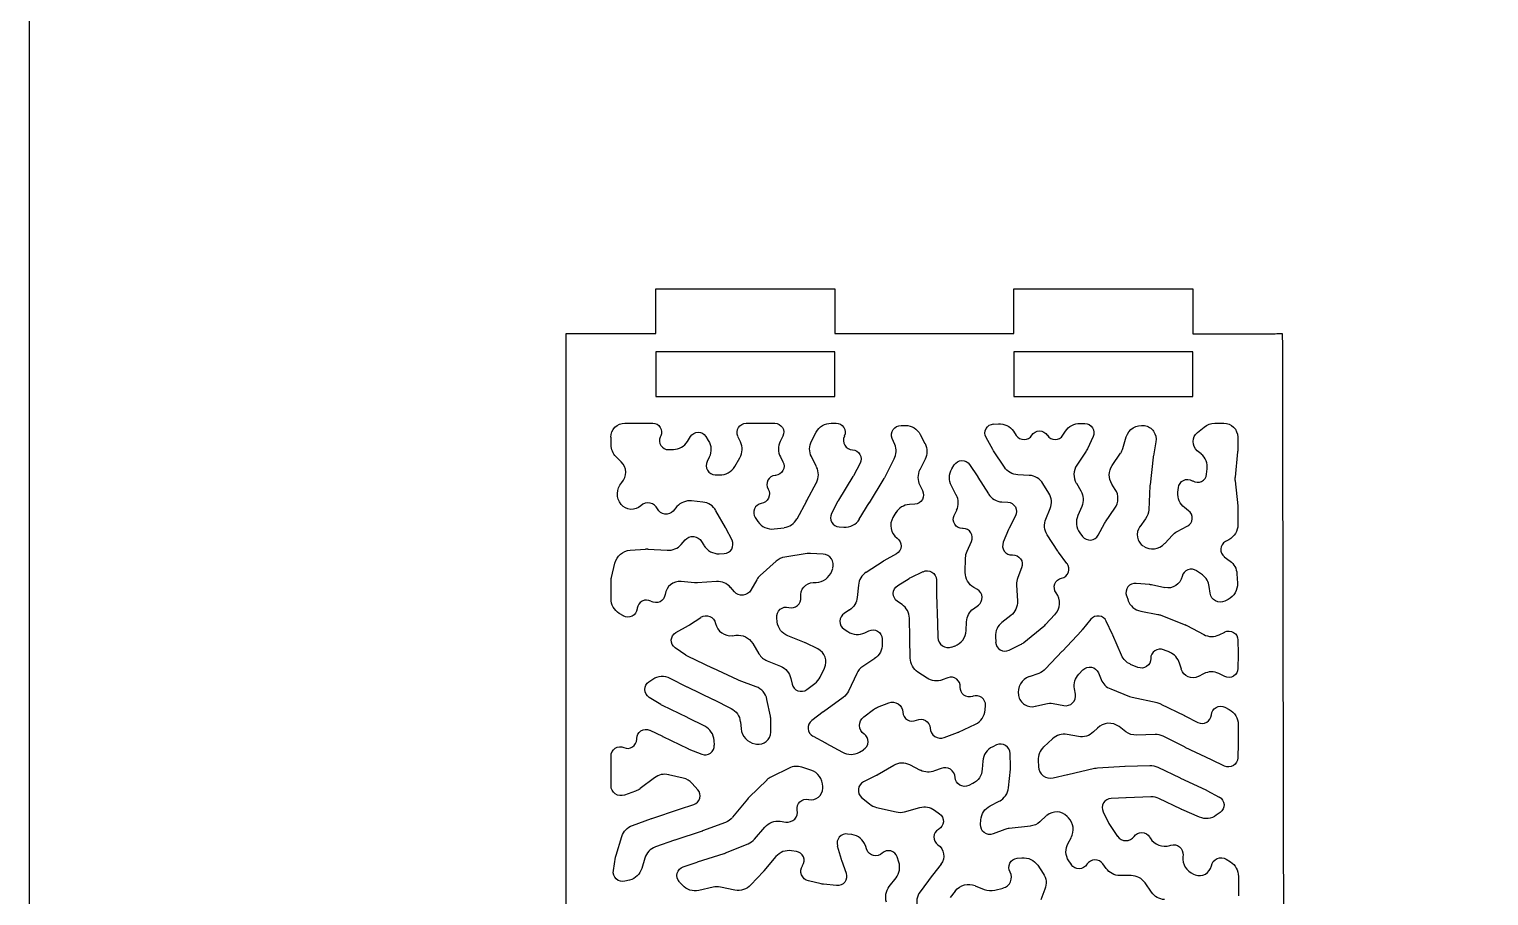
# Model space of a CAD drawing. Header units: inches. Extents: x 126 to 186, y 0 to 60.
# Drawn here: x 126 to 142.31, y 10.92 to 20.6 of the extents above; entities that cross this region are included whole.
import ezdxf

# ---------------------------------------------------------------- set-up
doc = ezdxf.new("R2010")
doc.units = ezdxf.units.IN
doc.header["$LTSCALE"] = 100
doc.header["$MEASUREMENT"] = 0
doc.layers.add('Default', color=18, linetype='Continuous', true_color=0x000000)

msp = doc.modelspace()

# ---------------------------------------------------------------- linework, layer by layer
at = {"layer": 'Default'}
for p, q in [((132.654, 16.202), (132.809, 16.202)), ((132.809, 16.202), (132.966, 16.202)), ((134.009, 16.201), (134.167, 16.203)), ((134.17, 16.203), (134.33, 16.202)), ((134.961, 16.202), (135.014, 16.202)), ((135.741, 16.178), (135.791, 16.177)), ((136.775, 16.193), (136.828, 16.196)), ((137.742, 16.2), (137.795, 16.199)), ((139.052, 16.098), (139.126, 16.159)), ((139.246, 16.201), (139.346, 16.202)), ((132.5, 15.961), (132.5, 16.047)), ((133.056, 16.06), (133.05, 16.047)), ((133.355, 15.999), (133.388, 16.053)), ((133.558, 16.054), (133.587, 16.009)), ((133.947, 15.993), (133.918, 16.055)), ((134.419, 16.058), (134.39, 15.999)), ((134.741, 16.003), (134.793, 16.101)), ((135.107, 16.057), (135.106, 16.057)), ((135.67, 15.964), (135.642, 16.032)), ((135.955, 16.075), (136.008, 15.975)), ((136.764, 15.908), (136.691, 16.043)), ((136.997, 16.112), (137.027, 16.066)), ((137.374, 16.068), (137.376, 16.066)), ((137.549, 16.067), (137.578, 16.112)), ((137.887, 16.052), (137.823, 15.916)), ((138.219, 15.921), (138.257, 16.049)), ((138.588, 15.993), (138.559, 15.837)), ((139.502, 16.047), (139.502, 15.901)), ((132.615, 15.77), (132.557, 15.825)), ((133.142, 15.907), (133.198, 15.909)), ((133.597, 15.823), (133.574, 15.775)), ((134.392, 15.825), (134.421, 15.771)), ((134.797, 15.713), (134.739, 15.829)), ((136.895, 15.71), (136.773, 15.894)), ((137.809, 15.891), (137.704, 15.734)), ((138.1, 15.73), (138.194, 15.868)), ((138.557, 15.823), (138.522, 15.512)), ((139.094, 15.858), (139.05, 15.895)), ((139.501, 15.881), (139.472, 15.6)), ((133.883, 15.719), (133.94, 15.816)), ((135.283, 15.755), (135.208, 15.614)), ((135.558, 15.597), (135.664, 15.804)), ((136.009, 15.8), (135.949, 15.683)), ((136.308, 15.691), (136.335, 15.736)), ((136.507, 15.74), (136.597, 15.604)), ((139.154, 15.633), (139.161, 15.691)), ((132.62, 15.539), (132.621, 15.54)), ((133.663, 15.626), (133.712, 15.624)), ((134.337, 15.618), (134.333, 15.618)), ((134.686, 15.337), (134.794, 15.538)), ((135.202, 15.605), (135.041, 15.342)), ((135.387, 15.313), (135.551, 15.586)), ((135.95, 15.51), (135.98, 15.45)), ((136.358, 15.4), (136.303, 15.503)), ((136.6, 15.6), (136.718, 15.412)), ((137.173, 15.619), (137.044, 15.625)), ((137.392, 15.422), (137.325, 15.53)), ((137.699, 15.531), (137.75, 15.445)), ((138.134, 15.463), (138.097, 15.521)), ((138.521, 15.501), (138.507, 15.236)), ((138.994, 15.56), (138.999, 15.557)), ((139.472, 15.56), (139.502, 15.278)), ((133.527, 15.321), (133.399, 15.334)), ((134.255, 15.467), (134.256, 15.466)), ((134.578, 15.134), (134.686, 15.336)), ((135.034, 15.33), (134.963, 15.193)), ((138.834, 15.43), (138.84, 15.483)), ((132.613, 15.294), (132.613, 15.294)), ((132.835, 15.28), (132.833, 15.279)), ((133.237, 15.27), (133.194, 15.221)), ((133.778, 15.038), (133.673, 15.225)), ((135.274, 15.13), (135.386, 15.311)), ((135.683, 15.203), (135.65, 15.149)), ((135.894, 15.298), (135.833, 15.294)), ((136.334, 15.171), (136.362, 15.23)), ((136.868, 15.323), (136.932, 15.319)), ((137.019, 15.167), (136.949, 15.031)), ((137.358, 15.131), (137.407, 15.249)), ((137.76, 15.271), (137.716, 15.17)), ((138.025, 15.101), (138.13, 15.252)), ((138.953, 15.224), (138.908, 15.259)), ((139.503, 15.258), (139.503, 15.068)), ((133.852, 14.894), (133.783, 15.031)), ((134.111, 15.148), (134.141, 15.104)), ((134.322, 15.021), (134.434, 15.035)), ((135.05, 15.043), (135.103, 15.04)), ((136.435, 15.026), (136.426, 15.026)), ((136.942, 15.016), (136.883, 14.874)), ((137.943, 14.951), (138.014, 15.083)), ((138.472, 15.135), (138.408, 15.046)), ((138.825, 14.992), (138.938, 15.052)), ((133.285, 14.849), (133.327, 14.898)), ((133.512, 14.881), (133.538, 14.838)), ((136.478, 14.774), (136.527, 14.882)), ((137.492, 14.772), (137.374, 14.957)), ((137.738, 14.978), (137.769, 14.938)), ((138.686, 14.857), (138.773, 14.952)), ((139.404, 14.9), (139.364, 14.879)), ((132.714, 14.783), (132.887, 14.797)), ((132.913, 14.797), (133.129, 14.784)), ((133.709, 14.744), (133.766, 14.746)), ((134.69, 14.745), (134.442, 14.707)), ((134.869, 14.741), (134.728, 14.747)), ((135.688, 14.744), (135.549, 14.665)), ((136.458, 14.535), (136.461, 14.698)), ((136.983, 14.73), (136.986, 14.731)), ((137.594, 14.636), (137.5, 14.76)), ((139.352, 14.71), (139.416, 14.663)), ((132.505, 14.48), (132.544, 14.639)), ((134.345, 14.661), (134.167, 14.502)), ((134.966, 14.551), (134.977, 14.581)), ((135.54, 14.659), (135.35, 14.536)), ((135.85, 14.478), (135.986, 14.544)), ((137.087, 14.588), (137.044, 14.478)), ((139.107, 14.507), (139.043, 14.553)), ((139.493, 14.52), (139.498, 14.414)), ((132.5, 14.241), (132.5, 14.435)), ((133.434, 14.42), (133.284, 14.433)), ((133.679, 14.434), (133.464, 14.419)), ((133.879, 14.319), (133.835, 14.369)), ((134.129, 14.454), (134.063, 14.338)), ((134.759, 14.423), (134.793, 14.424)), ((135.264, 14.395), (135.251, 14.257)), ((135.703, 14.388), (135.832, 14.468)), ((136.135, 14.452), (136.138, 14.291)), ((136.594, 14.344), (136.553, 14.368)), ((137.031, 14.398), (137.041, 14.216)), ((137.533, 14.472), (137.534, 14.472)), ((138.518, 14.399), (138.367, 14.413)), ((138.689, 14.365), (138.538, 14.396)), ((138.88, 14.49), (138.88, 14.49)), ((139.194, 14.302), (139.184, 14.378)), ((132.948, 14.213), (132.947, 14.213)), ((134.62, 14.259), (134.62, 14.259)), ((135.752, 14.176), (135.7, 14.212)), ((136.138, 14.289), (136.146, 13.969)), ((137.473, 14.306), (137.472, 14.308)), ((138.259, 14.276), (138.276, 14.227)), ((139.394, 14.234), (139.357, 14.216)), ((132.638, 14.051), (132.592, 14.078)), ((132.793, 14.135), (132.792, 14.128)), ((133.378, 13.949), (133.505, 14.033)), ((134.357, 13.983), (134.352, 14.029)), ((135.165, 14.116), (135.106, 14.077)), ((135.84, 13.801), (135.834, 14.025)), ((136.549, 14.129), (136.604, 14.17)), ((136.968, 14.056), (136.868, 13.978)), ((137.356, 13.953), (137.459, 14.064)), ((138.42, 14.102), (138.609, 14.066)), ((138.642, 14.057), (138.914, 13.952)), ((133.225, 13.863), (133.365, 13.941)), ((135.104, 13.902), (135.147, 13.874)), ((135.336, 13.861), (135.381, 13.884)), ((136.146, 13.968), (136.152, 13.809)), ((136.468, 13.886), (136.472, 13.985)), ((137.112, 13.753), (137.337, 13.935)), ((137.756, 13.885), (137.543, 13.657)), ((137.862, 14.012), (137.763, 13.893)), ((138.104, 13.843), (138.033, 13.99)), ((138.934, 13.942), (139.122, 13.843)), ((139.294, 13.84), (139.357, 13.87)), ((133.858, 13.829), (133.896, 13.833)), ((134.083, 13.742), (134.153, 13.626)), ((134.661, 13.754), (134.475, 13.828)), ((134.811, 13.681), (134.674, 13.748)), ((135.529, 13.794), (135.531, 13.738)), ((135.844, 13.577), (135.84, 13.799)), ((136.308, 13.702), (136.341, 13.714)), ((136.795, 13.82), (136.798, 13.756)), ((136.949, 13.667), (137.076, 13.73)), ((138.203, 13.61), (138.108, 13.835)), ((139.503, 13.781), (139.506, 13.625)), ((133.335, 13.612), (133.216, 13.694)), ((133.635, 13.467), (133.362, 13.597)), ((134.245, 13.547), (134.394, 13.487)), ((135.446, 13.573), (135.313, 13.486)), ((137.542, 13.656), (137.355, 13.458)), ((138.742, 13.644), (138.673, 13.672)), ((139.506, 13.618), (139.504, 13.463)), ((133.916, 13.335), (133.636, 13.466)), ((134.837, 13.366), (134.886, 13.468)), ((135.245, 13.408), (135.153, 13.211)), ((136.031, 13.355), (135.929, 13.422)), ((137.279, 13.408), (137.173, 13.371)), ((137.728, 13.4), (137.773, 13.446)), ((137.945, 13.414), (137.976, 13.338)), ((138.385, 13.475), (138.305, 13.509)), ((138.872, 13.454), (138.852, 13.522)), ((139.121, 13.403), (139.062, 13.373)), ((139.358, 13.373), (139.291, 13.406)), ((132.924, 13.315), (132.967, 13.344)), ((133.158, 13.355), (133.349, 13.259)), ((133.352, 13.258), (133.642, 13.118)), ((134.122, 13.259), (133.931, 13.329)), ((134.509, 13.352), (134.523, 13.289)), ((134.687, 13.228), (134.778, 13.296)), ((136.264, 13.358), (136.201, 13.335)), ((137.689, 13.174), (137.678, 13.236)), ((138.083, 13.234), (138.293, 13.151)), ((133.057, 13.06), (132.927, 13.14)), ((133.356, 12.914), (133.074, 13.05)), ((133.646, 13.116), (133.842, 13.016)), ((134.281, 12.929), (134.242, 13.118)), ((135.093, 13.139), (134.874, 12.978)), ((135.477, 13.029), (135.603, 13.078)), ((136.544, 13.152), (136.541, 13.151)), ((136.68, 13), (136.683, 13.048)), ((137.053, 13.163), (137.053, 13.161)), ((137.241, 13.041), (137.358, 13.069)), ((137.439, 13.071), (137.56, 13.048)), ((138.322, 13.142), (138.6, 13.082)), ((138.643, 13.066), (138.908, 12.936)), ((133.547, 12.818), (133.358, 12.913)), ((134.284, 12.75), (134.285, 12.89)), ((134.872, 12.977), (134.743, 12.88)), ((135.324, 12.921), (135.432, 13.003)), ((135.76, 12.975), (135.76, 12.975)), ((135.912, 12.885), (135.913, 12.886)), ((138.911, 12.934), (139.057, 12.86)), ((139.358, 13.029), (139.405, 13.005)), ((132.932, 12.773), (133.076, 12.705)), ((133.945, 12.868), (133.953, 12.788)), ((135.328, 12.731), (135.328, 12.731)), ((136.223, 12.692), (136.37, 12.747)), ((136.384, 12.753), (136.571, 12.841)), ((137.722, 12.702), (137.596, 12.725)), ((137.934, 12.798), (137.89, 12.754)), ((138.251, 12.757), (138.177, 12.814)), ((138.578, 12.725), (138.372, 12.719)), ((139.508, 12.837), (139.508, 12.63)), ((132.787, 12.673), (132.787, 12.68)), ((133.079, 12.704), (133.358, 12.568)), ((133.37, 12.563), (133.514, 12.505)), ((133.655, 12.607), (133.651, 12.66)), ((134.109, 12.621), (134.126, 12.618)), ((134.757, 12.707), (134.898, 12.631)), ((134.901, 12.63), (135.086, 12.527)), ((136.807, 12.609), (136.764, 12.589)), ((137.433, 12.678), (137.334, 12.586)), ((138.913, 12.584), (138.669, 12.705)), ((139.207, 12.444), (138.916, 12.582)), ((139.508, 12.624), (139.504, 12.465)), ((132.5, 12.318), (132.5, 12.484)), ((135.275, 12.529), (135.321, 12.556)), ((136.653, 12.429), (136.647, 12.337)), ((136.964, 12.365), (136.959, 12.515)), ((137.274, 12.438), (137.277, 12.366)), ((139.353, 12.373), (139.208, 12.443)), ((132.5, 12.154), (132.5, 12.317)), ((132.986, 12.243), (132.824, 12.121)), ((133.307, 12.238), (133.144, 12.276)), ((134.49, 12.35), (134.292, 12.253)), ((134.734, 12.327), (134.632, 12.36)), ((135.462, 12.266), (135.32, 12.196)), ((135.658, 12.38), (135.474, 12.273)), ((135.959, 12.325), (135.84, 12.386)), ((136.188, 12.347), (136.115, 12.318)), ((136.941, 12.13), (136.963, 12.338)), ((137.44, 12.241), (137.6, 12.277)), ((137.603, 12.277), (137.902, 12.348)), ((137.935, 12.353), (138.239, 12.37)), ((138.245, 12.371), (138.52, 12.379)), ((138.608, 12.36), (138.858, 12.24)), ((138.861, 12.239), (139.147, 12.106)), ((132.774, 12.094), (132.651, 12.049)), ((133.469, 12.108), (133.406, 12.18)), ((134.243, 12.219), (134.039, 12.021)), ((134.865, 12.125), (134.865, 12.146)), ((136.54, 12.178), (136.496, 12.157)), ((139.157, 12.101), (139.295, 12.027)), ((133.264, 11.89), (133.425, 11.943)), ((134.024, 12.005), (133.858, 11.801)), ((134.705, 12.001), (134.709, 12)), ((135.3, 12.022), (135.387, 11.95)), ((135.467, 11.91), (135.687, 11.861)), ((135.779, 11.863), (135.951, 11.911)), ((136.735, 11.928), (136.838, 11.981)), ((138.253, 12.019), (138.087, 12.012)), ((138.533, 12.029), (138.255, 12.019)), ((138.869, 11.89), (138.622, 12.01)), ((132.739, 11.709), (132.954, 11.786)), ((132.958, 11.787), (133.264, 11.89)), ((133.778, 11.742), (133.524, 11.648)), ((134.39, 11.756), (134.454, 11.747)), ((136.114, 11.882), (136.17, 11.841)), ((136.629, 11.719), (136.632, 11.772)), ((137.367, 11.819), (137.29, 11.75)), ((137.611, 11.796), (137.597, 11.81)), ((137.999, 11.862), (138.063, 11.732)), ((139.076, 11.802), (138.878, 11.886)), ((139.306, 11.855), (139.262, 11.823)), ((132.557, 11.379), (132.621, 11.586)), ((133.517, 11.645), (133.213, 11.545)), ((134.104, 11.558), (134.22, 11.692)), ((135.191, 11.607), (135.144, 11.614)), ((136.16, 11.667), (136.158, 11.665)), ((136.901, 11.666), (136.768, 11.616)), ((137.185, 11.703), (136.947, 11.677)), ((138.077, 11.708), (138.16, 11.588)), ((138.517, 11.581), (138.524, 11.569)), ((133.21, 11.544), (132.997, 11.47)), ((133.781, 11.403), (134.032, 11.506)), ((134.571, 11.419), (134.517, 11.427)), ((135.028, 11.483), (135.07, 11.335)), ((135.359, 11.439), (135.343, 11.484)), ((136.152, 11.494), (136.153, 11.494)), ((137.607, 11.51), (137.641, 11.573)), ((138.744, 11.487), (138.754, 11.49)), ((132.527, 11.206), (132.551, 11.354)), ((132.877, 11.344), (132.843, 11.23)), ((133.308, 11.248), (133.462, 11.301)), ((133.466, 11.302), (133.766, 11.397)), ((134.343, 11.362), (134.209, 11.203)), ((134.639, 11.259), (134.64, 11.261)), ((135.074, 11.322), (135.127, 11.175)), ((135.531, 11.4), (135.53, 11.399)), ((135.716, 11.301), (135.697, 11.358)), ((136.187, 11.277), (136.09, 11.153)), ((137.039, 11.343), (137.09, 11.348)), ((137.267, 11.265), (137.329, 11.172)), ((137.643, 11.273), (137.615, 11.315)), ((137.818, 11.276), (137.817, 11.275)), ((138.031, 11.23), (137.995, 11.28)), ((138.891, 11.379), (138.889, 11.362)), ((139.374, 11.332), (139.42, 11.304)), ((132.708, 11.1), (132.656, 11.087)), ((134.203, 11.196), (134.063, 11.045)), ((134.848, 11.057), (134.706, 11.091)), ((135.609, 11.027), (135.685, 11.126)), ((136.087, 11.149), (135.953, 10.969)), ((138.311, 11.149), (138.184, 11.15)), ((139.009, 11.167), (139.027, 11.16)), ((139.51, 11.141), (139.51, 10.926)), ((133.298, 11.042), (133.265, 11.078)), ((133.641, 11.022), (133.48, 10.985)), ((133.884, 10.988), (133.723, 11.022)), ((135.021, 11.039), (134.873, 11.053)), ((136.293, 10.906), (136.347, 10.977)), ((136.57, 11.037), (136.67, 10.996)), ((136.788, 10.988), (136.883, 11.011)), ((137.348, 10.997), (137.301, 10.878)), ((138.538, 10.964), (138.466, 11.068))]:
    msp.add_line(p, q, dxfattribs=at)
for points in [[(126, 0), (186, 0), (186, 60), (126, 60)], [(133, 16.5), (135, 16.5), (135, 17), (133, 17)], [(137, 16.5), (139, 16.5), (139, 17), (137, 17)]]:
    msp.add_lwpolyline(points, close=True, dxfattribs=at)
at = {"layer": 'Default', "extrusion": (0, 0, -1)}
for centre, radius, start, end in [((-132.654, 16.047), 0.155, 359.8806, 89.9799), ((-132.809, 16.012), 0.19, 89.9799, 90.0316), ((-132.966, 16.102), 0.0998, 90.0316, 205.0046), ((-134.01, 16.099), 0.102, 334.6872, 89.4699), ((-134.169, 16.013), 0.19, 89.4699, 90.1279), ((-134.33, 16.102), 0.1, 90.1279, 206.5008), ((-134.961, 16.012), 0.19, 27.9013, 90.0006), ((-135.014, 16.1), 0.102, 90.0006, 204.6706), ((-135.739, 16.072), 0.105, 337.3993, 91.2719), ((-135.787, 15.987), 0.19, 91.2719, 152.2972), ((-136.78, 16.092), 0.102, 331.362, 86.9744), ((-136.838, 16.006), 0.19, 86.9744, 146.3554), ((-137.738, 16.01), 0.19, 32.6082, 90.9738), ((-137.793, 16.096), 0.103, 90.9738, 205.157), ((-138.43, 15.997), 0.181, 16.5517, 99.2705), ((-138.434, 16.022), 0.156, 99.2705, 190.4706), ((-139.246, 16.011), 0.19, 50.7698, 89.8764), ((-139.346, 16.046), 0.156, 89.8764, 179.8062), ((-133.474, 16), 0.101, 31.5302, 147.4176), ((-133.427, 15.907), 0.19, 147.4176, 206.2981), ((-134.909, 15.914), 0.19, 333.4964, 27.9013), ((-137.288, 16.012), 0.103, 32.5902, 146.776), ((-139.135, 15.996), 0.132, 310.0602, 50.7698), ((-132.69, 15.962), 0.19, 314.1702, 359.8806), ((-135.193, 15.803), 0.101, 93.1358, 208.112), ((-135.84, 15.886), 0.19, 152.2972, 207.0477), ((-136.931, 15.999), 0.19, 326.3854, 331.362), ((-137.651, 15.997), 0.19, 205.157, 213.6704), ((-139.312, 15.901), 0.19, 179.8062, 185.876), ((-134.329, 15.722), 0.104, 151.8969, 265.2026), ((-136.47, 15.593), 0.19, 331.8458, 31.2408), ((-136.422, 15.683), 0.102, 31.2408, 146.4422), ((-137.053, 15.815), 0.19, 272.8178, 326.3854), ((-138.257, 15.623), 0.19, 327.5078, 34.1036), ((-132.758, 15.412), 0.187, 320.8353, 42.5376), ((-135.04, 15.704), 0.19, 208.112, 211.544), ((-136.439, 15.499), 0.19, 146.4422, 147.9858), ((-138.941, 15.472), 0.102, 5.988, 121.0782), ((-134.162, 15.411), 0.108, 149.6657, 260.9838), ((-134.853, 15.247), 0.19, 28.1188, 28.3332), ((-135.887, 15.402), 0.105, 152.826, 266.397), ((-137.586, 15.348), 0.19, 149.3062, 203.847), ((-139.023, 15.41), 0.19, 307.3034, 5.988), ((-132.73, 15.39), 0.151, 226.9492, 320.8353), ((-133.115, 15.29), 0.105, 221.0818, 334.7534), ((-136.426, 15.128), 0.102, 270.0236, 25.2967), ((-136.926, 15.215), 0.105, 93.3529, 207.4195), ((-138.318, 15.246), 0.19, 182.9629, 215.6588), ((-139.313, 15.258), 0.19, 173.9932, 179.827), ((-137.534, 15.059), 0.19, 327.4282, 22.4921), ((-138.181, 14.992), 0.19, 28.4097, 34.7687), ((-139.313, 15.068), 0.19, 179.827, 241.6655), ((-133.414, 14.823), 0.114, 40.8853, 149.5119), ((-135.637, 14.834), 0.104, 125.8114, 240.2395), ((-138.913, 14.824), 0.19, 42.6671, 62.2626), ((-132.729, 14.594), 0.19, 13.7946, 85.4663), ((-132.902, 14.608), 0.19, 85.4663, 93.5902), ((-136.651, 14.695), 0.19, 0.9962, 24.4717), ((-136.99, 14.626), 0.105, 87.9157, 201.4101), ((-137.652, 14.875), 0.19, 322.8572, 327.4282), ((-136.031, 14.45), 0.104, 64.3172, 179.0034), ((-136.648, 14.532), 0.19, 300.0472, 0.9962), ((-139.303, 14.51), 0.19, 126.4379, 177.0269), ((-132.69, 14.435), 0.19, 0.039, 13.7946), ((-133.452, 14.609), 0.19, 266.1753, 275.1917), ((-134.764, 14.278), 0.145, 352.4716, 88.2397), ((-135.759, 14.299), 0.105, 304.5087, 57.9825), ((-135.932, 14.307), 0.19, 57.9825, 64.3172), ((-137.556, 14.37), 0.104, 323.4682, 77.3692), ((-138.721, 14.524), 0.162, 192.1246, 281.6138), ((-139.309, 14.404), 0.19, 177.0269, 243.4208), ((-132.69, 14.241), 0.19, 300.9571, 0.039), ((-133.001, 14.304), 0.106, 187.5654, 300.1805), ((-133.964, 14.394), 0.113, 209.4953, 318.946), ((-135.062, 14.275), 0.19, 185.4098, 237.1707), ((-136.851, 14.205), 0.19, 176.8993, 232.0363), ((-139.306, 14.317), 0.113, 243.4208, 352.3676), ((-132.69, 14.139), 0.103, 186.039, 300.9571), ((-133.564, 13.945), 0.107, 56.2581, 168.8215), ((-134.458, 14.042), 0.107, 353.4163, 105.9637), ((-136.662, 13.977), 0.19, 2.3576, 53.4634), ((-138.574, 13.88), 0.19, 100.7591, 111.1922), ((-133.273, 13.776), 0.0994, 304.7026, 60.9623), ((-134.546, 14.004), 0.19, 291.7482, 353.4163), ((-135.426, 13.791), 0.103, 63.8601, 178.2091), ((-137.617, 14.015), 0.19, 219.8704, 222.9779), ((-138.845, 13.775), 0.19, 111.1922, 117.9902), ((-139.402, 13.779), 0.102, 63.9485, 178.8117), ((-133.92, 13.645), 0.19, 82.8369, 149.1088), ((-135.341, 13.732), 0.19, 178.2091, 236.6838), ((-133.443, 13.768), 0.19, 295.4537, 304.7026), ((-136.034, 13.581), 0.19, 303.4553, 359.0231), ((-137.404, 13.786), 0.19, 222.9779, 223.2617), ((-138.378, 13.685), 0.19, 292.7306, 336.9956), ((-138.426, 13.571), 0.104, 178.8563, 292.7306), ((-139.316, 13.622), 0.19, 178.8117, 180.9977), ((-133.073, 13.186), 0.19, 56.2999, 116.6239), ((-133.716, 13.638), 0.19, 295.097, 295.4537), ((-134.323, 13.311), 0.19, 111.9503, 167.3573), ((-137.217, 13.588), 0.19, 223.2617, 250.8751), ((-137.865, 13.268), 0.19, 350.0915, 43.8139), ((-137.848, 13.374), 0.105, 43.8139, 157.6013), ((-139, 13.492), 0.134, 242.7113, 343.5448), ((-139.402, 13.465), 0.102, 180.9977, 295.8382), ((-132.982, 13.228), 0.104, 301.7889, 56.2999), ((-133.996, 13.507), 0.19, 290.1622, 295.097), ((-134.981, 13.292), 0.19, 205.1823, 233.7933), ((-136.136, 13.513), 0.19, 249.6939, 303.4553), ((-136.505, 13.247), 0.103, 249.7273, 4.0484), ((-133.157, 13.221), 0.19, 295.7875, 301.7889), ((-133.559, 12.947), 0.19, 115.7489, 117.0647), ((-135.645, 12.971), 0.115, 68.6507, 177.7082), ((-137.403, 12.885), 0.19, 76.2358, 100.8155), ((-138.559, 12.896), 0.19, 102.3658, 116.1774), ((-133.756, 12.847), 0.19, 117.0647, 173.7429), ((-135.395, 12.827), 0.118, 304.9851, 52.7803), ((-135.547, 12.852), 0.19, 52.7803, 68.6507), ((-135.96, 12.791), 0.105, 63.6993, 177.1988), ((-138.825, 12.765), 0.19, 116.1774, 117.1735), ((-139.311, 12.938), 0.103, 3.9888, 117.4665), ((-139.318, 12.836), 0.19, 117.4665, 179.8592), ((-132.889, 12.681), 0.101, 359.5318, 115.0916), ((-137.756, 12.889), 0.19, 225.3628, 280.3886), ((-138.366, 12.908), 0.19, 268.2482, 307.1918), ((-132.603, 12.485), 0.103, 359.9087, 113.6863), ((-132.995, 12.533), 0.19, 115.0916, 115.9136), ((-134.808, 12.464), 0.19, 118.0738, 119.0683), ((-138.998, 12.754), 0.19, 295.446, 296.4258), ((-139.318, 12.63), 0.19, 179.8592, 181.5319), ((-139.399, 12.468), 0.105, 181.5319, 295.6493), ((-135.378, 12.436), 0.19, 239.571, 243.5735), ((-136.045, 12.495), 0.19, 248.517, 296.9083), ((-136.45, 12.252), 0.106, 244.2343, 356.9312), ((-136.458, 12.349), 0.19, 183.7975, 244.2343), ((-137.946, 12.163), 0.19, 76.7048, 86.6613), ((-138.25, 12.181), 0.19, 86.6613, 88.2445), ((-138.526, 12.189), 0.19, 88.2445, 115.7016), ((-132.612, 12.154), 0.112, 250.0869, 0.0165), ((-132.71, 12.272), 0.19, 232.9354, 250.0869), ((-139.067, 11.934), 0.19, 114.8562, 118.3), ((-134.682, 11.9), 0.103, 348.9028, 102.7537), ((-136.002, 11.728), 0.19, 74.3498, 126.0593), ((-136.822, 11.759), 0.19, 3.7962, 62.9222), ((-139.247, 11.938), 0.102, 118.3, 234.0831), ((-133.018, 11.607), 0.19, 70.2505, 71.5126), ((-133.324, 11.71), 0.19, 71.5126, 71.7891), ((-133.711, 11.92), 0.19, 219.0546, 249.469), ((-134.364, 11.568), 0.19, 40.751, 98.1092), ((-136.109, 11.757), 0.104, 126.0593, 240.162), ((-137.164, 11.892), 0.19, 228.2737, 263.7762), ((-138.952, 12.061), 0.19, 292.9547, 295.8761), ((-139.15, 11.977), 0.19, 234.0831, 292.9547), ((-132.803, 11.53), 0.19, 17.2102, 70.2505), ((-133.458, 11.825), 0.19, 249.469, 251.7407), ((-136.732, 11.712), 0.103, 249.2474, 3.7962), ((-138.428, 11.527), 0.104, 35.3968, 148.8423), ((-135.458, 11.475), 0.105, 226.2821, 340.1654), ((-136.068, 11.369), 0.15, 124.1394, 217.8722), ((-137.773, 11.42), 0.19, 326.5769, 28.5139), ((-138.786, 11.389), 0.105, 72.3264, 185.662), ((-132.739, 11.323), 0.19, 9.4777, 17.2102), ((-133.523, 11.121), 0.19, 71.0929, 72.3874), ((-134.731, 11.198), 0.11, 283.1934, 33.7049), ((-137.049, 11.24), 0.104, 330.4737, 84.2973), ((-137.109, 11.159), 0.19, 84.2973, 146.1513), ((-137.729, 11.33), 0.104, 212.3654, 326.5769), ((-139.316, 11.238), 0.111, 10.8673, 121.6623), ((-139.32, 11.142), 0.19, 121.6623, 180.2087), ((-132.63, 11.189), 0.105, 255.6801, 9.4777), ((-132.661, 11.284), 0.19, 196.5187, 255.6801), ((-133.342, 11.149), 0.105, 317.6607, 71.0929), ((-134.064, 11.325), 0.19, 220.1484, 222.8248), ((-135.031, 11.14), 0.102, 160.2091, 275.6755), ((-137.171, 11.067), 0.19, 146.1513, 201.5403), ((-138.186, 11.34), 0.19, 270.3968, 324.7291), ((-133.438, 11.17), 0.19, 257.1687, 317.6607), ((-133.923, 11.174), 0.19, 222.8248, 282.0076), ((-134.891, 11.242), 0.19, 275.6755, 283.1934), ((-135.759, 10.911), 0.19, 342.3163, 37.7798), ((-136.498, 10.862), 0.19, 37.234, 112.3509), ((-138.694, 11.072), 0.19, 272.7201, 325.1514)]:
    msp.add_arc(centre, radius, start, end, dxfattribs=at)
at = {"layer": 'Default'}
for centre, radius, start, end in [((133.14, 16.006), 0.0987, 154.9954, 271.3722), ((133.193, 16.098), 0.19, 271.3722, 328.4698), ((133.775, 15.912), 0.19, 329.8992, 25.3128), ((134.56, 15.914), 0.19, 153.4992, 208.1031), ((135.205, 16.012), 0.108, 155.3294, 266.8642), ((137.114, 16.123), 0.104, 213.6446, 327.4098), ((137.462, 16.123), 0.103, 213.224, 327.3918), ((135.495, 15.891), 0.19, 332.8345, 22.6007), ((138.037, 15.975), 0.19, 325.8964, 343.4483), ((138.746, 15.802), 0.19, 169.5294, 173.589), ((138.972, 15.712), 0.19, 353.4569, 49.9398), ((132.5, 15.652), 0.165, 317.4624, 45.8298), ((133.667, 15.73), 0.104, 153.7019, 267.8676), ((133.719, 15.814), 0.19, 267.8676, 329.8992), ((134.627, 15.628), 0.19, 331.6668, 26.5036), ((136.119, 15.597), 0.19, 152.9523, 207.174), ((137.862, 15.628), 0.19, 146.3296, 210.6938), ((134.342, 15.518), 0.101, 94.7974, 210.3343), ((135.389, 15.684), 0.19, 328.9889, 332.8345), ((137.164, 15.429), 0.19, 32.1264, 87.1822), ((138.711, 15.491), 0.19, 173.589, 177.0371), ((139.052, 15.645), 0.103, 238.9218, 353.4569), ((139.661, 15.58), 0.19, 174.124, 186.0068), ((133.38, 15.145), 0.19, 84.0853, 138.9182), ((135.203, 15.242), 0.19, 148.456, 152.652), ((136.19, 15.311), 0.19, 334.7033, 28.1542), ((136.879, 15.512), 0.19, 212.0142, 266.6471), ((137.231, 15.321), 0.19, 337.5079, 32.1264), ((137.974, 15.361), 0.19, 325.2313, 32.4922), ((132.914, 15.195), 0.117, 25.2466, 133.0508), ((133.507, 15.132), 0.19, 29.4673, 84.0853), ((134.195, 15.204), 0.101, 99.0162, 213.7585), ((135.055, 15.146), 0.103, 152.652, 267.0173), ((135.224, 15.41), 0.19, 328.338, 328.9889), ((135.845, 15.104), 0.19, 93.603, 148.7228), ((137.889, 15.094), 0.19, 156.153, 217.2755), ((138.891, 15.143), 0.103, 297.7374, 52.6966), ((133.613, 14.945), 0.19, 26.8718, 29.4673), ((134.299, 15.21), 0.19, 213.7585, 277.1421), ((134.41, 15.224), 0.19, 277.1421, 331.8812), ((135.113, 15.23), 0.19, 267.0173, 328.338), ((135.799, 15.059), 0.174, 148.7228, 234.1886), ((136.435, 14.924), 0.102, 335.5283, 89.9764), ((137.117, 14.943), 0.19, 152.5805, 157.5299), ((138.533, 14.957), 0.154, 144.3412, 236.0728), ((133.141, 14.973), 0.19, 266.4098, 319.1147), ((133.761, 14.848), 0.102, 272.3359, 26.8718), ((136.979, 14.834), 0.104, 157.5299, 272.0843), ((137.852, 15), 0.104, 217.2755, 331.5903), ((138.55, 14.982), 0.184, 236.0728, 317.3329), ((139.412, 14.791), 0.1, 118.3345, 233.5621), ((133.702, 14.934), 0.19, 210.4881, 272.3359), ((134.471, 14.519), 0.19, 98.7669, 131.8256), ((134.719, 14.558), 0.19, 87.3271, 98.7669), ((134.864, 14.621), 0.12, 340.6042, 87.3271), ((134.787, 14.614), 0.19, 271.7603, 340.6042), ((135.453, 14.377), 0.19, 122.8802, 174.5902), ((135.643, 14.5), 0.19, 119.7605, 122.8802), ((137.512, 14.573), 0.104, 282.6308, 37.1428), ((138.982, 14.468), 0.105, 54.2433, 167.8754), ((133.269, 14.269), 0.165, 84.8083, 172.4346), ((133.692, 14.244), 0.19, 41.054, 93.8247), ((134.294, 14.361), 0.19, 131.8256, 150.5047), ((137.221, 14.408), 0.19, 158.5899, 183.1007), ((138.357, 14.31), 0.104, 84.5803, 199.1805), ((138.5, 14.21), 0.19, 78.3862, 84.5803), ((138.996, 14.353), 0.19, 7.6324, 54.2433), ((132.895, 14.124), 0.103, 59.8195, 173.961), ((134.516, 14.245), 0.105, 254.0363, 7.5284), ((136.328, 14.294), 0.19, 180.9966, 181.531), ((136.542, 14.254), 0.104, 306.5366, 59.9528), ((137.321, 14.193), 0.19, 316.9371, 36.5318), ((138.455, 14.289), 0.19, 199.1805, 259.2409), ((135.162, 13.989), 0.105, 122.8293, 236.3401), ((135.644, 14.02), 0.19, 1.5288, 55.4913), ((137.941, 13.946), 0.103, 25.6519, 140.1296), ((133.273, 14.107), 0.19, 299.0377, 303.7419), ((133.837, 13.999), 0.171, 191.1785, 277.1631), ((135.252, 14.032), 0.19, 236.3401, 296.1399), ((136.336, 13.974), 0.19, 181.531, 181.9202), ((136.278, 13.893), 0.19, 289.3827, 357.6424), ((136.985, 13.828), 0.19, 127.9637, 182.3153), ((137.217, 14.083), 0.19, 309.0586, 316.9371), ((134.591, 13.577), 0.19, 64.0856, 68.2518), ((135.65, 13.796), 0.19, 0.9769, 1.5288), ((136.269, 13.813), 0.117, 181.9202, 289.3827), ((136.902, 13.761), 0.105, 182.3153, 296.302), ((136.992, 13.9), 0.19, 296.302, 309.0586), ((137.933, 13.76), 0.19, 23.0044, 25.6519), ((139.211, 14.01), 0.19, 242.0098, 296.0515), ((134.316, 13.724), 0.19, 210.8912, 248.0497), ((134.741, 13.537), 0.16, 334.3976, 64.0856), ((138.634, 13.575), 0.104, 67.6248, 181.1437), ((138.669, 13.468), 0.19, 16.4552, 67.6248), ((135.417, 13.327), 0.19, 123.3162, 154.8177), ((139.208, 13.235), 0.19, 64.1618, 117.2887), ((133.435, 13.429), 0.19, 243.3761, 244.2511), ((134.056, 13.08), 0.19, 11.5821, 69.8378), ((134.625, 13.312), 0.105, 192.6427, 306.4986), ((134.665, 13.448), 0.19, 306.4986, 334.3976), ((136.3, 13.262), 0.103, 355.9516, 110.3061), ((137.233, 13.198), 0.184, 109.1249, 190.9245), ((138.152, 13.411), 0.19, 202.3987, 248.6164), ((136.58, 13.055), 0.104, 356.1257, 110.2727), ((137.204, 13.19), 0.154, 190.9245, 283.7642), ((137.581, 13.156), 0.109, 259.1845, 9.9085), ((138.363, 13.328), 0.19, 248.6164, 257.6342), ((133.273, 12.743), 0.19, 63.2393, 64.2125), ((134.095, 12.891), 0.19, 359.5748, 11.5821), ((134.986, 12.825), 0.19, 126.2067, 126.9426), ((135.865, 12.979), 0.105, 182.2918, 296.3007), ((136.49, 13.013), 0.19, 295.0592, 356.1257), ((139.104, 12.952), 0.104, 242.8265, 356.0112), ((133.462, 12.648), 0.19, 3.5487, 63.2393), ((134.142, 12.809), 0.19, 186.2571, 259.9789), ((134.149, 12.751), 0.135, 259.9789, 359.5748), ((134.805, 12.798), 0.103, 126.9426, 241.9262), ((135.268, 12.646), 0.104, 300.4632, 55.0149), ((136.182, 12.802), 0.117, 182.8012, 290.477), ((136.304, 12.925), 0.19, 290.477, 295.0592), ((137.562, 12.539), 0.19, 79.6114, 132.8908), ((138.064, 12.666), 0.185, 52.8082, 134.6372), ((138.584, 12.535), 0.19, 63.5742, 91.7518), ((132.685, 12.672), 0.102, 246.3137, 0.4682), ((133.441, 12.739), 0.19, 244.0864, 248.1767), ((133.552, 12.6), 0.102, 248.1767, 3.5487), ((136.843, 12.416), 0.19, 114.5535, 176.2025), ((136.852, 12.511), 0.107, 2.063, 114.5535), ((137.463, 12.447), 0.19, 132.8908, 182.6365), ((135.179, 12.693), 0.19, 240.9317, 300.4632), ((135.754, 12.217), 0.19, 63.0917, 120.429), ((139.126, 12.272), 0.19, 64.3507, 64.554), ((132.31, 12.317), 0.19, 359.9835, 0.0913), ((133.101, 12.091), 0.19, 76.834, 127.0646), ((133.264, 12.053), 0.19, 41.755, 76.834), ((134.375, 12.083), 0.19, 116.0024, 134.142), ((134.573, 12.179), 0.19, 72.027, 116.0024), ((134.675, 12.146), 0.19, 359.98, 72.027), ((136.23, 12.24), 0.115, 3.0688, 111.483), ((136.774, 12.358), 0.19, 353.801, 2.063), ((137.411, 12.372), 0.135, 182.6365, 282.5033), ((137.559, 12.462), 0.19, 282.5033, 283.2952), ((138.94, 12.411), 0.19, 244.2984, 245.1438), ((133.393, 12.04), 0.102, 288.2109, 41.755), ((134.737, 12.125), 0.128, 257.2463, 359.98), ((135.367, 12.102), 0.104, 116.4265, 230.0228), ((136.752, 12.15), 0.19, 297.0778, 353.801), ((134.171, 11.885), 0.19, 134.142, 140.9454), ((135.509, 12.095), 0.19, 230.0228, 257.3976), ((138.092, 11.908), 0.104, 92.5518, 206.3448), ((138.261, 11.829), 0.19, 91.9684, 92.5518), ((138.539, 11.839), 0.19, 64.1239, 91.9684), ((134.47, 11.859), 0.113, 261.8908, 11.0972), ((135.728, 12.046), 0.19, 257.3976, 285.6502), ((137.478, 11.696), 0.165, 43.9493, 131.7263), ((137.474, 11.664), 0.19, 331.4861, 43.9493), ((135.129, 11.511), 0.104, 81.7257, 195.6998), ((135.164, 11.419), 0.19, 19.8346, 81.7257), ((136.208, 11.578), 0.101, 119.838, 235.8606), ((136.968, 11.488), 0.19, 96.2238, 110.7526), ((138.233, 11.816), 0.19, 206.3448, 214.6908), ((138.252, 11.652), 0.112, 214.6908, 324.6032), ((133.059, 11.29), 0.19, 109.1741, 163.4813), ((133.272, 11.364), 0.19, 108.2593, 109.1741), ((133.96, 11.682), 0.19, 292.344, 319.249), ((134.488, 11.239), 0.19, 81.2105, 139.8516), ((134.555, 11.318), 0.103, 326.2951, 81.2105), ((135.601, 11.327), 0.101, 18.0711, 133.7179), ((138.687, 11.668), 0.19, 211.1577, 287.6736), ((133.709, 11.578), 0.19, 287.6126, 292.344), ((135.253, 11.386), 0.19, 195.6998, 199.7909), ((135.535, 11.242), 0.19, 322.2202, 18.0711), ((137.908, 11.219), 0.107, 35.2709, 147.6346), ((139.078, 11.344), 0.19, 174.338, 248.6611), ((139.076, 11.284), 0.134, 248.6611, 349.1327), ((136.24, 11.036), 0.19, 142.1278, 143.3459), ((136.853, 11.129), 0.121, 283.9855, 29.5263), ((138.31, 10.959), 0.19, 34.8486, 89.6032), ((133.683, 10.836), 0.19, 77.9924, 102.8313), ((136.105, 10.855), 0.19, 143.3459, 197.3944), ((136.742, 11.172), 0.19, 247.6491, 283.9855), ((139.7, 10.926), 0.19, 179.7913, 180.4847)]:
    msp.add_arc(centre, radius, start, end, dxfattribs=at)
for points in [[(133, 17.202), (133, 17.452), (133, 17.702)], [(133, 17.702), (134, 17.702), (135, 17.702)], [(135, 17.702), (135, 17.452), (135, 17.202)], [(137, 17.202), (137, 17.452), (137, 17.702)], [(137, 17.702), (138, 17.702), (139, 17.701)], [(139, 17.701), (139, 17.451), (139, 17.2)], [(132, 5.202), (132, 11.202), (132, 17.202)], [(132, 17.202), (132.5, 17.202), (133, 17.202)], [(135, 17.202), (136, 17.202), (137, 17.202)], [(139, 17.2), (139.5, 17.201), (140, 17.202)], [(140, 17.202), (140.011, 11.191), (140.023, 5.179)]]:
    msp.add_open_spline(points, degree=2, dxfattribs=at)

doc.saveas('drawing.dxf')
